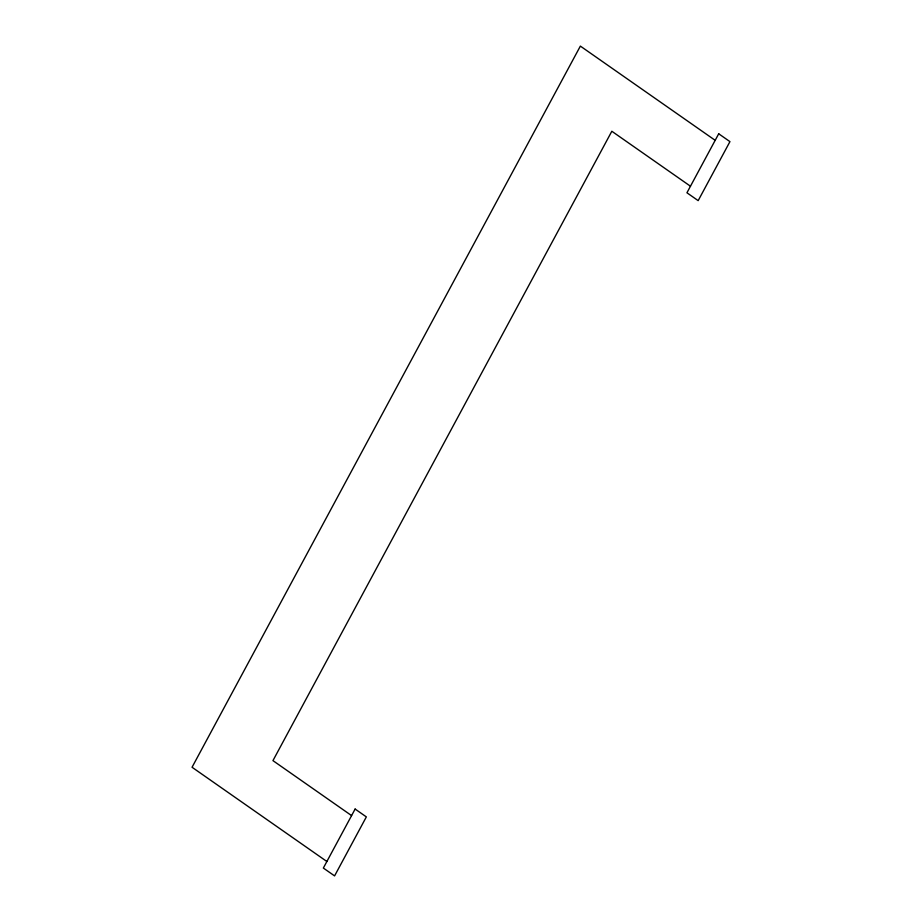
<?xml version="1.0" encoding="UTF-8"?>
<svg xmlns="http://www.w3.org/2000/svg" width="922" height="922" viewBox="0 0 922 922"><rect width="100%" height="100%" fill="white"/><g stroke="black" fill="none" stroke-linecap="round" stroke-linejoin="round"><path stroke-width="1.38" d="M715.172 140.328L580.364 46.1L192.053 767.254L326.872 861.494M690.463 186.221L611.828 131.258L272.947 760.627L351.582 815.601M355.12 809.043L323.345 868.051L334.582 875.9L366.345 816.892L355.12 809.043M718.711 133.782L686.936 192.779L698.173 200.639L729.947 141.631L718.711 133.782"/></g></svg>
